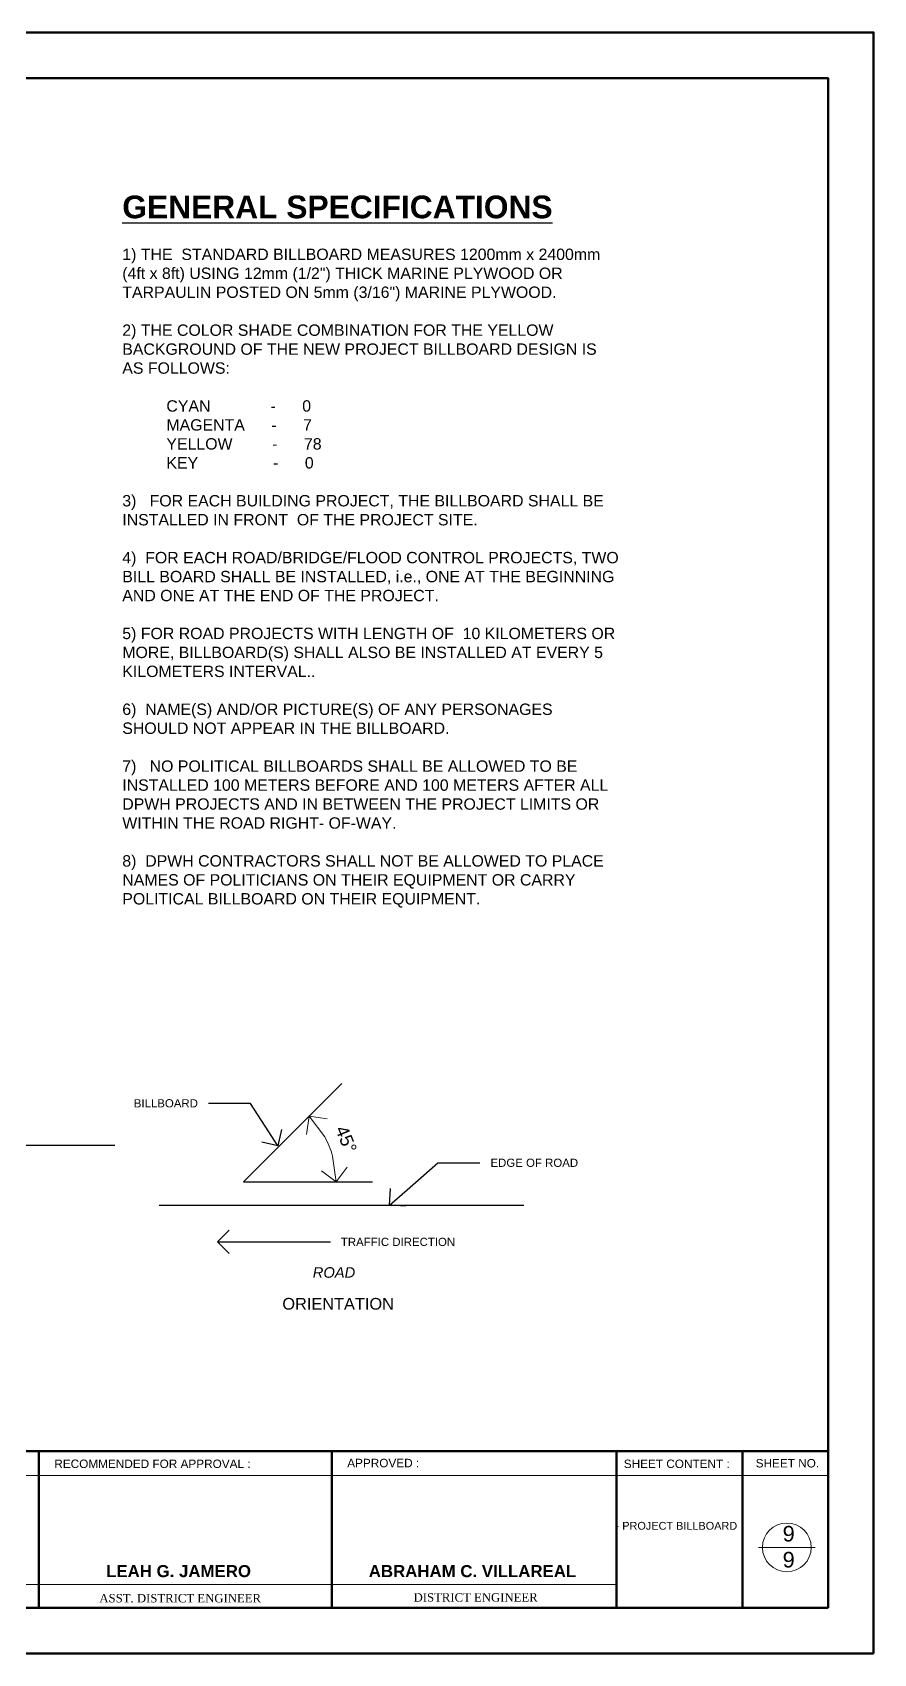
# Model space of a CAD drawing. Header units: metres. Extents: x -460 to 31334, y -1777 to 24987.
# Drawn here: x 1.57 to 8.05, y -119.87 to -107.4 of the extents above; entities that cross this region are included whole.
import ezdxf
from ezdxf import colors
from ezdxf.entities.mleader import LeaderData, LeaderLine
from ezdxf.math import Vec2, Vec3

# ---------------------------------------------------------------- set-up
doc = ezdxf.new("R2010")
doc.units = ezdxf.units.M
doc.header["$MEASUREMENT"] = 0
doc.layers.get('Defpoints').update_dxf_attribs({"color": 2})
doc.layers.add('00', color=7, linetype='Continuous', lineweight=9)
doc.layers.add('border', color=130, linetype='Continuous', lineweight=100)
doc.styles.add('20', font='arial.ttf', dxfattribs={"height": 0.06})
doc.styles.add('BOLD', font='ARLRDBD.TTF')
doc.styles.add('ROMAN', font='times.ttf')
doc.styles.add('SIMPLEX', font='simplex.shx')
doc.styles.get("Standard").update_dxf_attribs({"font": 'arial.ttf'})
doc.dimstyles.new('30', dxfattribs={"dimtxt": 0.2, "dimasz": 0.2, "dimexe": 0.1, "dimexo": 0.1, "dimgap": 0.09, "dimtad": 1, "dimlfac": 0.3, "dimzin": 0, "dimdsep": 46, "dimtxsty": 'Standard', "dimblk": 'OPEN90', "dimcen": 0.09, "dimadec": 0, "dimazin": 0, "dimtfac": 1, "dimtofl": 0, "dimtmove": 0, "dimatfit": 3, "dimldrblk": 'OPEN90', "dimfxl": 1, "dimtolj": 1, "dimtzin": 0, "dimlwd": 5, "dimlwe": 5, "dimarcsym": 0})

# ---------------------------------------------------------------- blocks, each defined once
blk = doc.blocks.new('_Open90')
at = {"color": 0, "linetype": 'ByBlock', "lineweight": -2}
for p, q in [((0, 0), (-1, 0)), ((-0.5, 0.5), (0, 0)), ((0, 0), (-0.5, -0.5))]:
    blk.add_line(p, q, dxfattribs=at)
blk = doc.blocks.new('*D29')
at = {"color": 0, "lineweight": 5, "transparency": 16777216}
blk.add_arc((3.196, -116.244), 0.714, 16.1102, 28.8898, dxfattribs=at)
at = {"layer": 'Defpoints', "color": 0, "lineweight": 5, "transparency": 16777216}
for p in [(3.952, -115.488), (3.885, -116.059), (3.196, -116.244), (3.196, -116.244), (4.19, -116.244)]:
    blk.add_point(p, dxfattribs=at)
at = {"color": 0, "lineweight": 5, "transparency": 16777216, "xscale": 0.2, "yscale": 0.2, "zscale": 0.2}
for p, rotation in [((3.701, -115.739), 126.9449142625861), ((3.91, -116.244), 278.0550857373265)]:
    blk.add_blockref('_Open90', p, dxfattribs=dict(at, rotation=rotation))
at = {"color": 0, "transparency": 16777216, "insert": (3.986, -115.917), "char_height": 0.2, "attachment_point": 5, "rotation": 292.5}
blk.add_mtext('\\A1;{\\H0.5x;45°}', dxfattribs=at)

msp = doc.modelspace()

# ---------------------------------------------------------------- linework, layer by layer
at = {"lineweight": 30}
for p, q in [((3.19605, -116.24389), (3.95181, -115.48813)), ((-1.7408, -115.96296), (2.20397, -115.96296))]:
    msp.add_line(p, q, dxfattribs=at)
for p, q in [((3.19605, -116.24389), (4.1897, -116.24389)), ((2.54736, -116.42389), (5.35418, -116.42389))]:
    msp.add_line(p, q)
at = {"lineweight": 5}
msp.add_line((7.16221, -119.05764), (7.59719, -119.05764), dxfattribs=at)
msp.add_circle((7.38001, -119.05764), 0.18756, dxfattribs=at)
at = {"layer": 'border', "color": 194, "linetype": 'Continuous', "lineweight": 60}
for p, q in [((-10.30821, -118.31768), (7.69731, -118.31768)), ((1.62039, -119.52352), (1.62039, -118.32395)), ((1.62039, -119.52352), (1.62039, -118.32395)), ((3.87488, -119.52352), (3.87488, -118.32395)), ((6.06712, -119.52352), (6.06712, -118.32395)), ((7.0378, -119.52352), (7.0378, -118.32395))]:
    msp.add_line(p, q, dxfattribs=at)
at = {"layer": 'border', "linetype": 'Continuous', "lineweight": 13}
for p, q in [((-9.2269, -118.50524), (7.69731, -118.50524)), ((-5.14169, -119.34223), (6.06712, -119.34223))]:
    msp.add_line(p, q, dxfattribs=at)
at = {"layer": 'border', "color": 194, "linetype": 'Continuous', "lineweight": 60}
msp.add_lwpolyline([(7.69731, -119.52352), (-10.30821, -119.52352), (-10.30821, -107.75068), (7.69731, -107.75068)], close=True, dxfattribs=at)
at = {"layer": 'Defpoints', "color": 1, "linetype": 'Continuous', "lineweight": 60}
msp.add_lwpolyline([(8.04823, -119.87444), (-10.65913, -119.87444), (-10.65913, -107.39975), (8.04823, -107.39975)], close=True, dxfattribs=at)

# ---------------------------------------------------------------- texts
at = {"insert": (2.2621, -108.65506), "char_height": 0.17499998, "attachment_point": 1}
msp.add_mtext_dynamic_manual_height_columns('{\\fArial|b1|i0|c0|p34;\\LGENERAL SPECIFICATIONS\\P\\fArial|b0|i0|c0|p34;\\H0.4x;\\l\\P\\H1.25x;1) THE  STANDARD BILLBOARD MEASURES 1200mm x 2400mm (4ft x 8ft) USING 12mm (1/2") THICK MARINE PLYWOOD OR TARPAULIN POSTED ON 5mm (3/16") MARINE PLYWOOD.\\P\\P2) THE COLOR SHADE COMBINATION FOR THE YELLOW BACKGROUND OF THE NEW PROJECT BILLBOARD DESIGN IS AS FOLLOWS:\\P\\P          CYAN^I             -      0\\P          MAGENTA      -      7\\P          YELLOW         -      78\\P          KEY                 -      0\\P\\P3)   FOR EACH BUILDING PROJECT, THE BILLBOARD SHALL BE INSTALLED IN FRONT  OF THE PROJECT SITE.\\P\\P4)  FOR EACH ROAD/BRIDGE/FLOOD CONTROL PROJECTS, TWO BILL BOARD SHALL BE INSTALLED, i.e., ONE AT THE BEGINNING AND ONE AT THE END OF THE PROJECT.\\P\\P5) FOR ROAD PROJECTS WITH LENGTH OF  10 KILOMETERS OR MORE, BILLBOARD(S) SHALL ALSO BE INSTALLED AT EVERY 5 KILOMETERS INTERVAL..\\P\\P6)  NAME(S) AND/OR PICTURE(S) OF ANY PERSONAGES SHOULD NOT APPEAR IN THE BILLBOARD.\\P\\P7)   NO POLITICAL BILLBOARDS SHALL BE ALLOWED TO BE INSTALLED 100 METERS BEFORE AND 100 METERS AFTER ALL DPWH PROJECTS AND IN BETWEEN THE PROJECT LIMITS OR WITHIN THE ROAD RIGHT- OF-WAY.\\P\\P8)  DPWH CONTRACTORS SHALL NOT BE ALLOWED TO PLACE NAMES OF POLITICIANS ON THEIR EQUIPMENT OR CARRY POLITICAL BILLBOARD ON THEIR EQUIPMENT.}', width=3.8201952, gutter_width=12.5, heights=[0], dxfattribs=at)
at = {"attachment_point": 5, "style": '20'}
for s, insert, char_height, width in [('{\\fArial|b0|i1|c0|p34;ROAD}', (3.89249, -116.94225), 0.081, 2.2391084), ('ORIENTATION', (3.92434, -117.18344), 0.09, 4.5502772)]:
    msp.add_mtext(s, dxfattribs=dict(at, insert=insert, char_height=char_height, width=width))
at = {"lineweight": 20, "insert": (7.34775, -118.89192), "char_height": 0.12, "width": 0.4126062, "attachment_point": 1, "rotation": 359.974339}
msp.add_mtext('9\\P9', dxfattribs=at)
at = {"layer": '00', "style": 'ROMAN'}
for s, p in [('ASST. DISTRICT ENGINEER ', (2.08561, -119.48069)), ('DISTRICT ENGINEER', (4.50532, -119.47455))]:
    msp.add_text(s, height=0.0649194, rotation=360, dxfattribs=at).set_placement(p)
at = {"layer": '00', "char_height": 0.0649194, "attachment_point": 1, "style": 'SIMPLEX'}
for s, insert, width in [('{\\fArial|b0|i0|c0|p34;RECOMMENDED FOR APPROVAL :}', (1.73863, -118.38174), 1.5319572), ('{\\fArial|b0|i0|c0|p34;APPROVED :}', (3.99429, -118.37582), 1.1995681), ('{\\fArial|b0|i0|c0|p34;SHEET CONTENT :}', (6.12421, -118.38174), 1.1995681), ('{\\fArial|b0|i0|c0|p34;SHEET NO.}', (7.14009, -118.37726), 1.1995681)]:
    msp.add_mtext(s, dxfattribs=dict(at, insert=insert, width=width))
at = {"layer": '00', "insert": (6.06143, -118.86126), "char_height": 0.06, "width": 1.021749, "attachment_point": 1}
msp.add_mtext('- PROJECT BILLBOARD ', dxfattribs=at)
at = {"layer": '00', "linetype": 'Continuous', "char_height": 0.092742, "width": 2.2651436, "attachment_point": 1, "style": 'BOLD'}
for s, insert in [('{\\fArial|b1|i0|c0|p34;LEAH G. JAMERO}', (2.13756, -119.19354)), ('{\\fArial|b1|i0|c0|p34;ABRAHAM C. VILLAREAL}', (4.16026, -119.19354))]:
    msp.add_mtext(s, dxfattribs=dict(at, insert=insert))

# ---------------------------------------------------------------- dimensions: what is measured, and where the dimension line sits
dim = msp.add_angular_dim_2l(base=(3.88538, -116.05918), line1=((3.19605, -116.24389), (3.95181, -115.48813)), line2=((3.19605, -116.24389), (4.1897, -116.24389)), text='{\\H0.5x;<>}', dimstyle='30')
dim.commit()
dim.dimension.update_dxf_attribs({"geometry": '*D29', "text_midpoint": (3.85538, -115.97079), "dimtype": 162})

# ---------------------------------------------------------------- leaders
ml = msp.add_multileader_mtext('Standard')
ml.set_content('BILLBOARD', color=7)
ml.set_leader_properties()
ml.set_arrow_properties(name='OPEN90')
ml.build(insert=Vec2(0, 0))
ml.multileader.update_dxf_attribs({"dogleg_length": 0.36, "arrow_head_size": 0.18})
ctx = ml.context
ctx.base_point, ctx.char_height, ctx.arrow_head_size, ctx.landing_gap_size, ctx.plane_origin = Vec3(2.28072, -115.64064), 0.063, 0.18, 0.081, Vec3(3.82967, -115.96639)
ctx.text_align_type = 2
notes = []
notes.append((ctx, [(0, (1, 1, 0), (3.24962, -115.64064), (-1, 0), 0.324, [(0, [(3.46078, -115.96639)], 0, [])])]))
ctx.mtext.insert, ctx.mtext.alignment, ctx.mtext.flow_direction = Vec3(2.84462, -115.6086), 3, 5
ml = msp.add_multileader_mtext('Standard')
ml.set_content('EDGE OF ROAD', color=7)
ml.set_leader_properties()
ml.set_arrow_properties(name='OPEN90')
ml.build(insert=Vec2(0, 0))
ml.multileader.update_dxf_attribs({"dogleg_length": 0.36, "arrow_head_size": 0.18})
ctx = ml.context
ctx.base_point, ctx.char_height, ctx.arrow_head_size, ctx.landing_gap_size, ctx.plane_origin = Vec3(5.01681, -116.09813), 0.063, 0.18, 0.081, Vec3(3.95077, -116.42389)
notes.append((ctx, [(0, (1, 1, 0), (4.69281, -116.09813), (1, 0), 0.324, [(0, [(4.31966, -116.42389)], 0, [])])]))
ctx.mtext.insert, ctx.mtext.flow_direction = Vec3(5.09781, -116.0661), 5
ml = msp.add_multileader_mtext('Standard')
ml.set_content('TRAFFIC DIRECTION', color=7)
ml.set_leader_properties()
ml.set_arrow_properties(name='OPEN90')
ml.build(insert=Vec2(0, 0))
ml.multileader.update_dxf_attribs({"dogleg_length": 0.36, "arrow_head_size": 0.18})
ctx = ml.context
ctx.base_point, ctx.char_height, ctx.arrow_head_size, ctx.landing_gap_size, ctx.plane_origin = Vec3(3.8645, -116.70709), 0.063, 0.18, 0.081, Vec3(2.99524, -116.70709)
notes.append((ctx, [(0, (1, 1, 0), (3.5405, -116.70709), (1, 0), 0.324, [(0, [(2.99524, -116.70709)], 0, [])])]))
ctx.mtext.insert, ctx.mtext.flow_direction = Vec3(3.9455, -116.67505), 5
for ctx, leaders in notes:
    for number, flags, end, landing, length, lines in leaders:
        leader = LeaderData()
        leader.index, (leader.has_last_leader_line, leader.has_dogleg_vector, leader.attachment_direction) = number, flags
        leader.last_leader_point, leader.dogleg_vector, leader.dogleg_length = Vec3(end), Vec3(landing), length
        for number, points, colour, breaks in lines:
            line = LeaderLine()
            line.index, line.vertices, line.color, line.breaks = number, Vec3.list(points), colors.encode_raw_color(colour), breaks
            leader.lines.append(line)
        ctx.leaders.append(leader)

doc.saveas('drawing.dxf')
